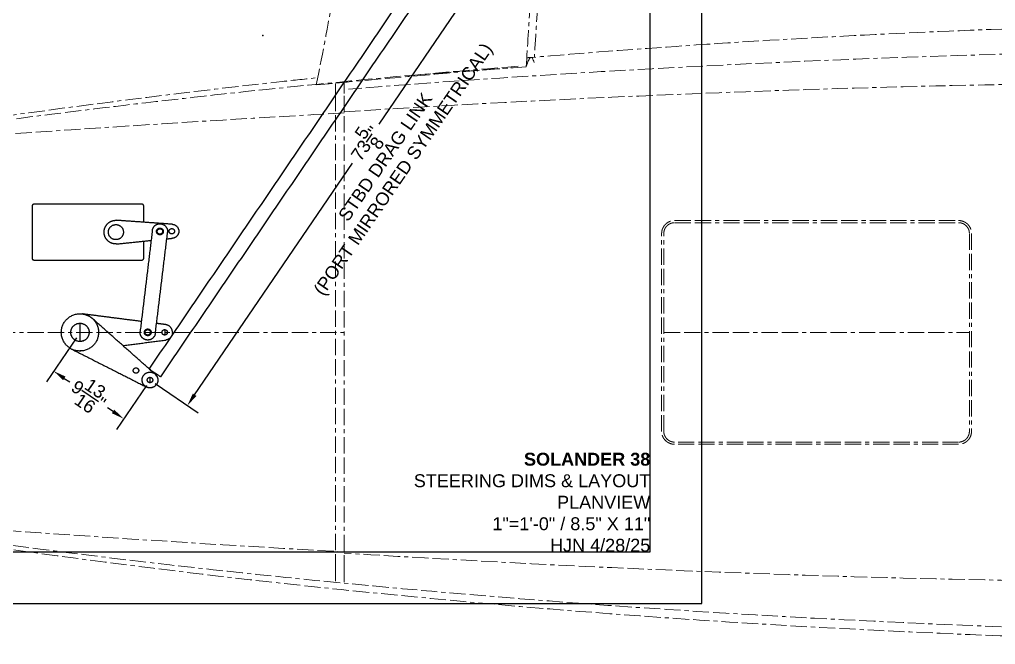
# Model space of a CAD drawing. Header units: inches. Extents: x 5516 to 5996, y -2263 to -2011.
# Drawn here: x 5574.9 to 5688.3, y -2263.4 to -2190.8 of the extents above; entities that cross this region are included whole.
import ezdxf

# ---------------------------------------------------------------- set-up
doc = ezdxf.new("R2010")
doc.units = ezdxf.units.IN
doc.header["$LTSCALE"] = 12
doc.header["$MEASUREMENT"] = 0
doc.linetypes.add('Border', pattern=[0.472441, 0.15748, -0.03937, 0.15748, -0.03937, 0.03937, -0.03937])
for name, color, linetype, true_color in [('Make2D$DEFPOINTS', 4, 'Continuous', 0x00ffff), ('Make2D$TEXT', 172, 'Continuous', 0x0000bf), ('Make2D$Visible$Curves', 18, 'Continuous', 0x000000)]:
    doc.layers.add(name, color=color, linetype=linetype, true_color=true_color)
doc.layers.add('Make2D$Visible$phantom lines', color=251, linetype='Border', lineweight=13, true_color=0x696969)
doc.styles.add('Inch Fractional 1_ scale', font='arial.ttf')
doc.dimstyles.new('Inch Fractional 1_ scale', dxfattribs={"dimscale": 12, "dimtxt": 0.125, "dimasz": 0.125, "dimexe": 0.125, "dimexo": 0.0625, "dimgap": 0.0625, "dimtad": 0, "dimtoh": 1, "dimdec": 4, "dimzin": 1, "dimdsep": 46, "dimlunit": 5, "dimtxsty": 'Inch Fractional 1_ scale', "dimcen": 0.25, "dimadec": 1, "dimazin": 1, "dimtfac": 1, "dimtdec": 4, "dimtix": 1, "dimtofl": 0, "dimtmove": 1, "dimatfit": 3, "dimfxl": 1, "dimtolj": 1, "dimtzin": 1, "dimarcsym": 0})

# ---------------------------------------------------------------- blocks, each defined once
blk = doc.blocks.new('*D5')
at = {"layer": 'Defpoints', "color": 0}
for p in [(5631.49, -2171.8), (5635.83, -2174.76), (5590.08, -2232.67)]:
    blk.add_point(p, dxfattribs=at)
at = {"layer": 'Make2D$TEXT', "color": 0, "lineweight": -2}
for p, q in [((5632.11, -2172.23), (5637.07, -2175.6)), ((5634.99, -2176), (5616.67, -2202.94)), ((5595.27, -2234.39), (5613.6, -2207.45)), ((5590.7, -2233.09), (5595.67, -2236.47))]:
    blk.add_line(p, q, dxfattribs=at)
at = {"layer": 'Make2D$TEXT', "color": 0}
for points in [[(5635.2, -2176.14), (5634.78, -2175.86), (5635.83, -2174.76)], [(5595.06, -2234.24), (5595.48, -2234.53), (5594.43, -2235.63)]]:
    blk.add_solid(points, dxfattribs=at)
at = {"layer": 'Make2D$TEXT', "color": 0, "insert": (5615.13, -2205.19), "char_height": 1.5, "attachment_point": 5, "rotation": 55.7726, "style": 'Inch Fractional 1_ scale'}
blk.add_mtext('\\A1;73{\\H1.000000x;\\S5/8;}"', dxfattribs=at)
blk = doc.blocks.new('*D6')
at = {"layer": 'Defpoints', "color": 0}
for p in [(5581.95, -2227.14), (5590.08, -2232.67), (5587.03, -2237.17)]:
    blk.add_point(p, dxfattribs=at)
at = {"layer": 'Make2D$TEXT', "color": 0, "lineweight": -2}
for p, q in [((5581.53, -2227.76), (5578.05, -2232.87)), ((5580.13, -2232.48), (5580.76, -2232.9)), ((5589.66, -2233.29), (5586.18, -2238.41)), ((5585.79, -2236.32), (5585.16, -2235.9))]:
    blk.add_line(p, q, dxfattribs=at)
at = {"layer": 'Make2D$TEXT', "color": 0}
for points in [[(5580.27, -2232.27), (5579.99, -2232.68), (5578.89, -2231.63)], [(5585.65, -2236.53), (5585.93, -2236.12), (5587.03, -2237.17)]]:
    blk.add_solid(points, dxfattribs=at)
at = {"layer": 'Make2D$TEXT', "color": 0, "insert": (5582.96, -2234.4), "char_height": 1.5, "attachment_point": 5, "rotation": 325.7773, "style": 'Inch Fractional 1_ scale'}
blk.add_mtext('\\A1;9{\\H1.000000x;\\S13/16;}"', dxfattribs=at)

msp = doc.modelspace()

# ---------------------------------------------------------------- linework, layer by layer
at = {"layer": 'Make2D$DEFPOINTS'}
for p, q in [((5581.94713, -2226.07415), (5581.94713, -2228.20013)), ((5591.79199, -2226.81459), (5591.79199, -2227.44451)), ((5590.08425, -2232.35687), (5590.08425, -2232.9868))]:
    msp.add_line(p, q, dxfattribs=at)
for points in [[(5552.20384, -2258.64776), (5654.20384, -2258.64776), (5654.20384, -2126.64776), (5552.20384, -2126.64776)], [(5558.20384, -2252.64776), (5648.20384, -2252.64776), (5648.20384, -2132.64776), (5558.20384, -2132.64776)]]:
    msp.add_lwpolyline(points, close=True, dxfattribs=at)
msp.add_point((5603.20384, -2192.64776), dxfattribs=at)
at = {"layer": 'Make2D$Visible$Curves'}
for points in [[(5589.99569, -2231.40213), (5609.96366, -2202.05029), (5629.93164, -2172.69846)], [(5631.2337, -2173.58425), (5611.26573, -2202.93609), (5591.29776, -2232.28792)], [(5576.3786, -2212.48349), (5576.3786, -2215.48153), (5576.3786, -2218.47956)], [(5589.12073, -2212.23349), (5582.87466, -2212.23349), (5576.6286, -2212.23349)], [(5589.37073, -2214.33448), (5589.37073, -2213.40899), (5589.37073, -2212.48349)], [(5592.67593, -2214.56999), (5589.44818, -2214.34), (5586.22042, -2214.11)], [(5590.35297, -2215.29661), (5589.6446, -2221.15948), (5588.93623, -2227.02236)], [(5586.26202, -2216.84945), (5588.23853, -2216.64813), (5590.21504, -2216.44682)], [(5589.37073, -2218.47956), (5589.37073, -2217.50513), (5589.37073, -2216.53071)], [(5590.71073, -2227.23676), (5591.4191, -2221.37388), (5592.12746, -2215.51101)], [(5592.0387, -2216.26107), (5592.36965, -2216.22736), (5592.70059, -2216.19365)], [(5576.6286, -2218.72956), (5582.87466, -2218.72956), (5589.12073, -2218.72956)], [(5589.07724, -2225.86616), (5585.65193, -2225.42409), (5582.22663, -2224.98201)], [(5590.68601, -2231.99601), (5587.10076, -2228.81495), (5583.51551, -2225.63389)], [(5591.90789, -2226.23149), (5591.38024, -2226.16339), (5590.8526, -2226.09529)], [(5586.93685, -2228.66919), (5589.42237, -2228.3484), (5591.90789, -2228.02762)], [(5580.96835, -2229.06865), (5585.27007, -2231.24853), (5589.5718, -2233.4284)]]:
    msp.add_open_spline(points, degree=2, dxfattribs=at)
for points, weights in [([(5576.6286, -2212.23349), (5576.3786, -2212.23349), (5576.3786, -2212.48349)], [1, 0.707106781187, 1]), ([(5589.37073, -2212.48349), (5589.37073, -2212.23349), (5589.12073, -2212.23349)], [1, 0.707106781187, 1]), ([(5585.2478, -2215.49481), (5585.23451, -2214.61991), (5586.10941, -2214.60663)], [1, 0.70710678113, 1]), ([(5590.84936, -2215.35659), (5590.89658, -2214.96573), (5591.28744, -2215.01295)], [1, 0.707106781109, 1]), ([(5590.92529, -2215.40859), (5590.92051, -2215.09367), (5591.23543, -2215.08889)], [1, 0.707106781167, 1]), ([(5591.245, -2215.71873), (5590.93007, -2215.72352), (5590.92529, -2215.40859)], [1, 0.707106781207, 1]), ([(5591.28744, -2215.01295), (5591.6783, -2215.06018), (5591.63107, -2215.45103)], [1, 0.707106781295, 1]), ([(5592.30308, -2215.38767), (5592.2983, -2215.07274), (5592.61323, -2215.06796)], [1, 0.707106781122, 1]), ([(5592.62279, -2215.69781), (5592.30787, -2215.70259), (5592.30308, -2215.38767)], [1, 0.70710678125, 1]), ([(5586.13598, -2216.35643), (5585.26108, -2216.36971), (5585.2478, -2215.49481)], [1, 0.707106781227, 1]), ([(5586.14357, -2216.85637), (5586.20295, -2216.85547), (5586.26202, -2216.84945)], [1, 0.999068767401, 1]), ([(5576.3786, -2218.47956), (5576.3786, -2218.72956), (5576.6286, -2218.72956)], [1, 0.707106781187, 1]), ([(5589.12073, -2218.72956), (5589.37073, -2218.72956), (5589.37073, -2218.47956)], [1, 0.707106781187, 1]), ([(5582.22216, -2224.98144), (5582.88677, -2225.06581), (5583.38761, -2225.51076)], [0.953411117565, 0.862172429154, 0.854297327272]), ([(5580.72917, -2228.92748), (5578.93882, -2227.70951), (5580.15679, -2225.91917)], [1, 0.707106781137, 1]), ([(5581.34922, -2228.01603), (5580.47033, -2227.41812), (5581.06824, -2226.53923)], [1, 0.707106781136, 1]), ([(5582.90037, -2226.65443), (5583.01246, -2226.87877), (5583.01246, -2227.12955)], [0.876069733209, 0.910976748492, 1]), ([(5589.43262, -2227.08233), (5589.47985, -2226.69147), (5589.87071, -2226.7387)], [1, 0.707106781118, 1]), ([(5589.87071, -2226.7387), (5590.26156, -2226.78592), (5590.21434, -2227.17678)], [1, 0.707106781225, 1]), ([(5592.6975, -2227.12955), (5592.6975, -2226.3334), (5591.90789, -2226.23149)], [1, 0.750999334215, 1]), ([(5581.35347, -2228.00975), (5580.88647, -2227.69354), (5580.88647, -2227.12955)], [0.861319612386, 0.819828965476, 1]), ([(5582.82603, -2227.73505), (5582.22811, -2228.61394), (5581.34922, -2228.01603)], [1, 0.707106781237, 1]), ([(5589.82348, -2227.44451), (5589.50852, -2227.44451), (5589.50852, -2227.12955)], [1, 0.707106781187, 1]), ([(5590.13844, -2227.12955), (5590.13844, -2227.44451), (5589.82348, -2227.44451)], [1, 0.707106781187, 1]), ([(5591.79199, -2227.44451), (5591.47703, -2227.44451), (5591.47703, -2227.12955)], [1, 0.707106781187, 1]), ([(5592.10695, -2227.12955), (5592.10695, -2227.44451), (5591.79199, -2227.44451)], [1, 0.707106781187, 1]), ([(5592.6975, -2227.12955), (5592.6975, -2227.92571), (5591.90789, -2228.02762)], [1, 0.750999334215, 1]), ([(5583.73747, -2228.3551), (5582.51951, -2230.14544), (5580.72917, -2228.92748)], [1, 0.707106781236, 1]), ([(5582.42715, -2228.07917), (5582.20176, -2228.19255), (5581.94947, -2228.19255)], [0.875687933232, 0.910487815332, 1]), ([(5582.22275, -2229.27759), (5582.08666, -2229.29491), (5581.94947, -2229.29491)], [0.953320485513, 0.974427510161, 1]), ([(5588.2803, -2231.82652), (5588.01989, -2231.64936), (5588.19705, -2231.38895)], [1, 0.707106781119, 1]), ([(5588.71787, -2231.74326), (5588.54071, -2232.00368), (5588.2803, -2231.82652)], [1, 0.707106781192, 1]), ([(5589.5696, -2233.42834), (5588.8131, -2232.91369), (5589.32774, -2232.15719)], [1, 0.707106781243, 1]), ([(5589.32774, -2232.15719), (5589.84239, -2231.40069), (5590.59889, -2231.91533)], [1, 0.707106781109, 1]), ([(5589.82383, -2232.49468), (5590.00099, -2232.23426), (5590.2614, -2232.41142)], [1, 0.707106781108, 1]), ([(5589.99569, -2231.40213), (5589.99569, -2231.40213), (5590.64672, -2231.84502)], [1, 0.707106781202, 1]), ([(5590.64672, -2231.84502), (5591.29776, -2232.28792), (5591.29776, -2232.28792)], [1, 0.707106781234, 1]), ([(5590.89186, -2232.26225), (5590.81411, -2232.10967), (5590.68601, -2231.99601)], [0.902455154098, 0.933430376609, 1]), ([(5590.49614, -2233.48016), (5590.08616, -2233.68905), (5589.67573, -2233.48107)], [0.886086044575, 0.839195293853, 1]), ([(5589.90709, -2232.93225), (5589.64667, -2232.75509), (5589.82383, -2232.49468)], [1, 0.70710678124, 1])]:
    msp.add_rational_spline(points, weights, degree=2, dxfattribs=at)
for points, weights, knots in [([(5586.14357, -2216.85637), (5585.55664, -2216.86528), (5585.14423, -2216.44756), (5584.73181, -2216.02984), (5584.74823, -2215.44307), (5584.76465, -2214.85629), (5585.19978, -2214.46229), (5585.6349, -2214.06828), (5586.22042, -2214.11)], [1, 0.919696713545, 1, 0.919696713545, 1, 0.919696713545, 1, 0.919696713545, 1], [0, 0, 0, 28.183706033, 28.183706033, 56.367412066, 56.367412066, 84.551118099, 84.551118099, 112.734824132, 112.734824132, 112.734824132]), ([(5586.10941, -2214.60663), (5586.98431, -2214.59334), (5586.99759, -2215.46824), (5587.01088, -2216.34314), (5586.13598, -2216.35643)], [1, 0.707106781195, 1, 0.707106781195, 1], [-69.821896725, -69.821896725, -69.821896725, -34.910948362, -34.910948362, 0, 0, 0]), ([(5590.35297, -2215.29661), (5590.46017, -2214.40936), (5591.34741, -2214.51656), (5592.23466, -2214.62376), (5592.12746, -2215.51101)], [1, 0.707106781193, 1, 0.707106781193, 1], [0, 0, 0, 35.657076618, 35.657076618, 71.314153235, 71.314153235, 71.314153235]), ([(5591.63107, -2215.45103), (5591.58385, -2215.84189), (5591.19299, -2215.79467), (5590.80213, -2215.74744), (5590.84936, -2215.35659)], [1, 0.707106781171, 1, 0.707106781171, 1], [-31.415926537, -31.415926537, -31.415926537, -15.707963269, -15.707963269, 0, 0, 0]), ([(5591.23543, -2215.08889), (5591.55036, -2215.0841), (5591.55514, -2215.39903), (5591.55992, -2215.71395), (5591.245, -2215.71873)], [1, 0.707106781186, 1, 0.707106781186, 1], [-25.132741229, -25.132741229, -25.132741229, -12.566370614, -12.566370614, 0, 0, 0]), ([(5592.61323, -2215.06796), (5592.92815, -2215.06318), (5592.93293, -2215.3781), (5592.93772, -2215.69303), (5592.62279, -2215.69781)], [1, 0.707106781187, 1, 0.707106781187, 1], [-25.132741229, -25.132741229, -25.132741229, -12.566370614, -12.566370614, 0, 0, 0]), ([(5592.67593, -2214.56999), (5593.42153, -2214.62311), (5593.43288, -2215.37051), (5593.44423, -2216.11791), (5592.70059, -2216.19365)], [1, 0.736957299033, 1, 0.736957299033, 1], [0, 0, 0, 30.728674958, 30.728674958, 61.457349917, 61.457349917, 61.457349917]), ([(5580.15679, -2225.91917), (5581.37476, -2224.12883), (5583.1651, -2225.3468), (5584.95544, -2226.56476), (5583.73747, -2228.3551)], [1, 0.707106781187, 1, 0.707106781187, 1], [-172.787595947, -172.787595947, -172.787595947, -86.393797974, -86.393797974, 0, 0, 0]), ([(5581.06824, -2226.53923), (5581.66615, -2225.66033), (5582.54504, -2226.25824), (5583.42394, -2226.85615), (5582.82603, -2227.73505)], [1, 0.707106781187, 1, 0.707106781187, 1], [0, 0, 0, 42.411500824, 42.411500824, 84.823001647, 84.823001647, 84.823001647]), ([(5590.71073, -2227.23676), (5590.60353, -2228.12401), (5589.71628, -2228.01681), (5588.82903, -2227.90961), (5588.93623, -2227.02236)], [1, 0.707106781193, 1, 0.707106781193, 1], [-71.314153235, -71.314153235, -71.314153235, -35.657076618, -35.657076618, 0, 0, 0]), ([(5590.21434, -2227.17678), (5590.16712, -2227.56764), (5589.77626, -2227.52042), (5589.3854, -2227.47319), (5589.43262, -2227.08233)], [1, 0.707106781202, 1, 0.707106781202, 1], [-31.415926535, -31.415926535, -31.415926535, -15.707963268, -15.707963268, 0, 0, 0]), ([(5589.50852, -2227.12955), (5589.50852, -2226.81459), (5589.82348, -2226.81459), (5590.13844, -2226.81459), (5590.13844, -2227.12955)], [1, 0.707106781187, 1, 0.707106781187, 1], [-25.132741229, -25.132741229, -25.132741229, -12.566370614, -12.566370614, 0, 0, 0]), ([(5591.47703, -2227.12955), (5591.47703, -2226.81459), (5591.79199, -2226.81459), (5592.10695, -2226.81459), (5592.10695, -2227.12955)], [1, 0.707106781187, 1, 0.707106781187, 1], [-25.132741229, -25.132741229, -25.132741229, -12.566370614, -12.566370614, 0, 0, 0]), ([(5588.19705, -2231.38895), (5588.3742, -2231.12853), (5588.63462, -2231.30569), (5588.89503, -2231.48285), (5588.71787, -2231.74326)], [1, 0.707106781217, 1, 0.707106781217, 1], [0, 0, 0, 12.566370613, 12.566370613, 25.132741227, 25.132741227, 25.132741227]), ([(5590.59889, -2231.91533), (5591.35539, -2232.42998), (5590.84075, -2233.18648), (5590.3261, -2233.94298), (5589.5696, -2233.42834)], [1, 0.707106781197, 1, 0.707106781197, 1], [36.50530664, 36.50530664, 36.50530664, 73.010613274, 73.010613274, 109.515919908, 109.515919908, 109.515919908]), ([(5590.2614, -2232.41142), (5590.52182, -2232.58858), (5590.34466, -2232.84899), (5590.1675, -2233.10941), (5589.90709, -2232.93225)], [1, 0.707106781199, 1, 0.707106781199, 1], [0, 0, 0, 12.566370614, 12.566370614, 25.132741229, 25.132741229, 25.132741229])]:
    msp.add_rational_spline(points, weights, degree=2, knots=knots, dxfattribs=at)
at = {"layer": 'Make2D$Visible$phantom lines'}
for points, knots in [([(5609.39607, -2075.89369), (5610.18546, -2079.72018), (5610.90186, -2083.56507), (5611.54387, -2087.42509), (5612.45239, -2092.88752), (5613.21196, -2098.38028), (5613.82053, -2103.89358), (5614.42911, -2109.40694), (5614.88669, -2114.94081), (5615.19186, -2120.48503), (5615.49702, -2126.02925), (5615.64976, -2131.58381), (5615.64974, -2137.13835), (5615.64972, -2142.6929), (5615.49693, -2148.24743), (5615.19173, -2153.79159), (5614.88652, -2159.33576), (5614.42891, -2164.86954), (5613.8203, -2170.38279), (5613.2117, -2175.89598), (5612.45212, -2181.3886), (5611.54359, -2186.85087), (5610.90184, -2190.7092), (5610.18568, -2194.5529), (5609.39644, -2198.37878)], [4.134784247, 4.134784247, 4.134784247, 4.134784247, 15.91167838, 15.91167838, 15.91167838, 32.577755104, 32.577755104, 32.577755104, 49.244097271, 49.244097271, 49.244097271, 65.910476974, 65.910476974, 65.910476974, 82.57685308, 82.57685308, 82.57685308, 99.24319214, 99.24319214, 99.24319214, 115.909261661, 115.909261661, 115.909261661, 127.681982738, 127.681982738, 127.681982738, 127.681982738]), ([(5634.74336, -2079.13), (5634.91519, -2081.81289), (5635.07521, -2084.49826), (5635.22327, -2087.18533), (5635.52679, -2092.69362), (5635.7802, -2098.21238), (5635.98319, -2103.73462), (5635.98393, -2103.75469), (5635.98466, -2103.77476), (5635.9854, -2103.79483), (5636.18836, -2109.32629), (5636.34088, -2114.86555), (5636.44275, -2120.40542), (5636.54526, -2125.9802), (5636.59656, -2131.56005), (5636.59658, -2137.13767), (5636.5966, -2142.71528), (5636.54535, -2148.29511), (5636.44289, -2153.86983), (5636.34106, -2159.40965), (5636.18859, -2164.94881), (5635.98567, -2170.48016), (5635.98493, -2170.50023), (5635.9842, -2170.5203), (5635.98346, -2170.54037), (5635.78052, -2176.06251), (5635.52715, -2181.58113), (5635.22368, -2187.08926), (5635.07565, -2189.77622), (5634.91565, -2192.46147), (5634.74384, -2195.14423)], [1.504094069, 1.504094069, 1.504094069, 1.504094069, 9.602572138, 9.602572138, 9.602572138, 26.205700963, 26.205700963, 26.205700963, 26.266031149, 26.266031149, 26.266031149, 42.896805142, 42.896805142, 42.896805142, 59.632410897, 59.632410897, 59.632410897, 76.36801937, 76.36801937, 76.36801937, 92.998771944, 92.998771944, 92.998771944, 93.059105507, 93.059105507, 93.059105507, 109.662216746, 109.662216746, 109.662216746, 117.760586855, 117.760586855, 117.760586855, 117.760586855]), ([(5714.14962, -2191.19188), (5713.14955, -2191.20912), (5712.14954, -2191.22754), (5711.14962, -2191.24715), (5704.595, -2191.37569), (5698.04441, -2191.55531), (5684.95492, -2192.01897), (5678.41763, -2192.30276), (5665.3556, -2192.97664), (5658.8373, -2193.36643), (5646.33385, -2194.21936), (5640.35123, -2194.67391), (5634.37373, -2195.17521)], [51966.534706845, 51966.534706845, 51966.534706845, 51966.534706845, 51969.537991323, 51969.537991323, 51969.537991323, 52469.451060736, 52469.451060736, 52968.817452177, 52968.817452177, 53467.642252219, 53467.642252219, 53926.73041047, 53926.73041047, 53926.73041047, 53926.73041047]), ([(5632.84757, -2196.20356), (5626.59812, -2196.70342), (5619.98274, -2197.28171), (5606.79835, -2198.54801), (5600.22954, -2199.23614), (5588.36522, -2200.57475), (5581.61123, -2201.38557), (5568.15902, -2203.14073), (5561.46695, -2204.08538), (5555.86846, -2204.92234)], [-2177.326672959, -2177.326672959, -2177.326672959, -2177.326672959, -1654.399349626, -1654.399349626, -1131.502915487, -1131.502915487, -648.472915215, -648.472915215, -165.678388648, -165.678388648, -165.678388648, -165.678388648]), ([(5553.54503, -2204.92306), (5554.66357, -2204.75109), (5555.78554, -2204.57817), (5561.98801, -2203.62849), (5568.51566, -2202.66089), (5584.28557, -2200.46352), (5595.16955, -2199.10613), (5606.80511, -2197.82586), (5608.18945, -2197.67623), (5609.57551, -2197.5291)], [3.00691411, 3.00691411, 3.00691411, 3.00691411, 6.504984821, 6.504984821, 23.799940099, 23.799940099, 55.313878376, 55.313878376, 59.562854398, 59.562854398, 59.562854398, 59.562854398]), ([(5611.64962, -2198.97085), (5611.64962, -2198.55237), (5611.64962, -2198.30362), (5611.64962, -2198.23505), (5611.64962, -2198.22204), (5611.64962, -2198.21555), (5611.64962, -2198.21555)], [0.114862292, 0.114862292, 0.114862292, 0.114862292, 6.696273633, 6.696273633, 6.696273633, 7.944316723, 7.944316723, 7.944316723, 7.944316723]), ([(5612.64962, -2198.87359), (5612.64962, -2198.45082), (5612.64962, -2198.19974), (5612.64962, -2198.13099), (5612.64962, -2198.11807), (5612.64962, -2198.11163), (5612.64962, -2198.11163)], [0.108623836, 0.108623836, 0.108623836, 0.108623836, 6.737436809, 6.737436809, 6.737436809, 7.982909985, 7.982909985, 7.982909985, 7.982909985]), ([(5612.64962, -2201.48194), (5629.1922, -2200.44999), (5645.8517, -2199.62609), (5662.41223, -2199.04817), (5672.52956, -2198.6951), (5682.65244, -2198.4322), (5692.77462, -2198.26751)], [1.004082641, 1.004082641, 1.004082641, 1.004082641, 50.827261733, 50.827261733, 50.827261733, 81.200563031, 81.200563031, 81.200563031, 81.200563031]), ([(5611.64962, -2254.81625), (5611.64962, -2250.40688), (5611.64962, -2245.97111), (5611.64962, -2241.52), (5611.64962, -2236.73594), (5611.64962, -2231.93778), (5611.64962, -2227.13714), (5611.64962, -2222.33649), (5611.64962, -2217.53833), (5611.64962, -2212.75428), (5611.64962, -2208.30313), (5611.64962, -2203.86732), (5611.64962, -2199.4579)], [0.176066242, 0.176066242, 0.176066242, 0.176066242, 13.578066257, 13.578066257, 13.578066257, 27.981665542, 27.981665542, 27.981665542, 42.38526547, 42.38526547, 42.38526547, 55.787326477, 55.787326477, 55.787326477, 55.787326477]), ([(5612.64962, -2254.91348), (5612.64962, -2250.48796), (5612.64962, -2246.03596), (5612.64962, -2241.56853), (5612.64962, -2236.76832), (5612.64962, -2231.95399), (5612.64962, -2227.13714), (5612.64962, -2222.32028), (5612.64962, -2217.50595), (5612.64962, -2212.70574), (5612.64962, -2208.23828), (5612.64962, -2203.78624), (5612.64962, -2199.36067)], [0.172973486, 0.172973486, 0.172973486, 0.172973486, 13.624081338, 13.624081338, 13.624081338, 28.076286865, 28.076286865, 28.076286865, 42.528493096, 42.528493096, 42.528493096, 55.979660536, 55.979660536, 55.979660536, 55.979660536]), ([(5547.50918, -2227.13714), (5558.43564, -2227.13714), (5569.41833, -2227.13714), (5580.44713, -2227.13714), (5581.44675, -2227.13714), (5582.44676, -2227.13714), (5583.44713, -2227.13714), (5593.15007, -2227.13714), (5602.88794, -2227.13714), (5612.65388, -2227.13714)], [-11281.641058413, -11281.641058413, -11281.641058413, -11281.641058413, -10424.955544714, -10424.955544714, -10424.955544714, -10345.810578396, -10345.810578396, -10345.810578396, -9592.679702709, -9592.679702709, -9592.679702709, -9592.679702709]), ([(5903.8571, -2251.22342), (5894.47864, -2252.78056), (5885.03456, -2254.14658), (5866.08858, -2256.54726), (5856.48105, -2257.58955), (5822.38635, -2260.75872), (5797.68284, -2262.08936), (5773.06714, -2262.76371), (5754.35282, -2263.27639), (5735.59867, -2263.40913), (5698.19064, -2262.84473), (5679.52041, -2262.15069), (5642.36334, -2259.88901), (5623.72467, -2258.31008), (5595.64225, -2255.22016), (5585.3526, -2253.94466), (5569.70579, -2251.78648), (5562.64806, -2250.74612), (5555.98173, -2249.72627), (5554.75551, -2249.53726), (5553.53699, -2249.34994)], [7.402635869, 7.402635869, 7.402635869, 7.402635869, 35.895305194, 35.895305194, 65.030055907, 65.030055907, 139.184135063, 139.184135063, 139.184135063, 195.944960854, 195.944960854, 252.597066579, 252.597066579, 308.927557531, 308.927557531, 339.030176537, 339.030176537, 357.328185564, 357.328185564, 361.062947744, 361.062947744, 361.062947744, 361.062947744]), ([(5906.18435, -2250.83295), (5898.87739, -2252.07271), (5891.54793, -2253.18593), (5865.95615, -2256.66194), (5847.67491, -2258.42214), (5810.94984, -2260.90228), (5792.54109, -2261.61816), (5764.94514, -2262.1891), (5755.74707, -2262.29752), (5737.34758, -2262.34487), (5728.15103, -2262.28413), (5700.5639, -2261.83978), (5682.1657, -2261.19346), (5645.53192, -2259.14933), (5627.29763, -2257.75169), (5600.19888, -2255.05311), (5591.2351, -2254.0562), (5573.41411, -2251.85536), (5564.60212, -2250.65761), (5555.86824, -2249.35197)], [2240.094554436, 2240.094554436, 2240.094554436, 2240.094554436, 2805.23149286, 2805.23149286, 4207.84723929, 4207.84723929, 5610.46298572, 5610.46298572, 6311.770858935, 6311.770858935, 7013.07873215, 7013.07873215, 8415.69447858, 8415.69447858, 9818.310225011, 9818.310225011, 10519.618098226, 10519.618098226, 11220.925971441, 11220.925971441, 11220.925971441, 11220.925971441]), ([(5692.77462, -2256.00677), (5682.65244, -2255.84208), (5672.52956, -2255.57917), (5662.41223, -2255.2261), (5645.8517, -2254.64818), (5629.1922, -2253.82428), (5612.64962, -2252.79233)], [0, 0, 0, 0, 30.3733013, 30.3733013, 30.3733013, 80.196480389, 80.196480389, 80.196480389, 80.196480389]), ([(5611.64962, -2256.05872), (5611.64962, -2256.05872), (5611.64962, -2256.0512), (5611.64962, -2256.03611), (5611.64962, -2255.96335), (5611.64962, -2255.71571), (5611.64962, -2255.30345)], [17.834017384, 17.834017384, 17.834017384, 17.834017384, 19.178265598, 19.178265598, 19.178265598, 25.663713776, 25.663713776, 25.663713776, 25.663713776]), ([(5612.64962, -2256.16265), (5612.64962, -2256.16265), (5612.64962, -2256.15516), (5612.64962, -2256.14016), (5612.64962, -2256.06717), (5612.64962, -2255.81721), (5612.64962, -2255.40072)], [17.964121151, 17.964121151, 17.964121151, 17.964121151, 19.306388601, 19.306388601, 19.306388601, 25.838616342, 25.838616342, 25.838616342, 25.838616342])]:
    msp.add_open_spline(points, degree=3, knots=knots, dxfattribs=at)
for points, weights in [([(5633.79223, -2196.25731), (5637.66699, -2137.13585), (5633.79131, -2078.0128)], [0.999960965982, 0.993912928991, 0.999961172544]), ([(5649.52462, -2215.63714), (5649.52462, -2214.13714), (5651.02462, -2214.13714)], [1, 0.707106781187, 1]), ([(5684.02462, -2214.13714), (5685.52462, -2214.13714), (5685.52462, -2215.63714)], [1, 0.707106781187, 1]), ([(5649.77462, -2215.63714), (5649.77462, -2214.38714), (5651.02462, -2214.38714)], [1, 0.707106781186, 1]), ([(5684.02462, -2214.38714), (5685.27462, -2214.38714), (5685.27462, -2215.63714)], [1, 0.707106781187, 1]), ([(5651.02462, -2240.13714), (5649.52462, -2240.13714), (5649.52462, -2238.63714)], [1, 0.707106781187, 1]), ([(5651.02462, -2239.88714), (5649.77462, -2239.88714), (5649.77462, -2238.63714)], [1, 0.707106781187, 1]), ([(5685.27462, -2238.63714), (5685.27462, -2239.88714), (5684.02462, -2239.88714)], [1, 0.707106781187, 1]), ([(5685.52462, -2238.63714), (5685.52462, -2240.13714), (5684.02462, -2240.13714)], [1, 0.707106781187, 1])]:
    msp.add_rational_spline(points, weights, degree=2, dxfattribs=at)
for points, degree in [([(5707.65068, -2194.41153), (5676.08904, -2194.8695), (5644.2761, -2196.40522), (5613.15344, -2198.85124)], 3), ([(5634.70268, -2195.78329), (5634.47474, -2194.83241), (5634.17102, -2195.00113), (5633.79223, -2196.25731)], 3), ([(5634.34885, -2195.1773), (5634.18732, -2195.19085), (5634.02579, -2195.20443), (5633.86426, -2195.21805)], 3), ([(5609.39644, -2198.37878), (5617.48501, -2197.60681), (5625.61277, -2196.90571), (5633.79223, -2196.25731)], 3), ([(5620.83591, -2197.22341), (5624.46551, -2196.94129), (5628.15315, -2196.66956), (5631.85853, -2196.4117)], 3), ([(5612.88201, -2197.96382), (5612.88787, -2198.03711), (5612.89373, -2198.1104)], 2), ([(5612.96652, -2198.04112), (5612.96254, -2198.06053), (5612.95856, -2198.07994), (5612.95458, -2198.09936)], 3), ([(5611.64962, -2199.4579), (5611.64962, -2199.21085), (5611.64962, -2199.01836), (5611.64962, -2198.97085)], 3), ([(5612.64962, -2199.36067), (5612.64962, -2199.11372), (5612.64962, -2198.92122), (5612.64962, -2198.87359)], 3), ([(5612.65379, -2201.62988), (5593.83232, -2202.68394), (5575.03354, -2203.93602), (5556.26786, -2205.32913)], 3), ([(5651.02462, -2214.13714), (5667.52462, -2214.13714), (5684.02462, -2214.13714)], 2), ([(5651.02462, -2214.38714), (5667.52462, -2214.38714), (5684.02462, -2214.38714)], 2), ([(5649.52462, -2238.63714), (5649.52462, -2227.13714), (5649.52462, -2215.63714)], 2), ([(5649.77462, -2238.63714), (5649.77462, -2227.13714), (5649.77462, -2215.63714)], 2), ([(5685.27462, -2215.63714), (5685.27462, -2227.13714), (5685.27462, -2238.63714)], 2), ([(5685.52462, -2215.63714), (5685.52462, -2227.13714), (5685.52462, -2238.63714)], 2), ([(5649.77462, -2227.13714), (5661.58544, -2227.13714), (5673.42429, -2227.13714), (5685.27924, -2227.13714)], 3), ([(5684.02462, -2239.88714), (5667.52462, -2239.88714), (5651.02462, -2239.88714)], 2), ([(5684.02462, -2240.13714), (5667.52462, -2240.13714), (5651.02462, -2240.13714)], 2), ([(5556.26865, -2248.94521), (5575.03268, -2250.33819), (5593.82981, -2251.59017), (5612.64962, -2252.64416)], 3), ([(5611.64962, -2255.30345), (5611.64962, -2255.25588), (5611.64962, -2255.06334), (5611.64962, -2254.81625)], 3), ([(5612.64962, -2255.40072), (5612.64962, -2255.35302), (5612.64962, -2255.16046), (5612.64962, -2254.91348)], 3)]:
    msp.add_open_spline(points, degree=degree, dxfattribs=at)

# ---------------------------------------------------------------- texts
at = {"layer": 'Make2D$TEXT', "insert": (5616.78422, -2206.31682), "char_height": 1.5, "width": 72.1630435, "attachment_point": 2, "rotation": 55.598763, "style": 'Inch Fractional 1_ scale'}
msp.add_mtext('{\\fArial;STBD DRAG LINK}\\P{\\fArial;(PORT MIRRORED SYMMETRICAL)}', dxfattribs=at)
at = {"layer": 'Make2D$TEXT', "insert": (5648.20384, -2252.64776), "char_height": 1.5, "width": 57.5543478, "attachment_point": 9, "style": 'Inch Fractional 1_ scale'}
msp.add_mtext('{\\fArial|b1;SOLANDER 38}\\P{\\fArial;STEERING DIMS & LAYOUT}\\P{\\fArial;PLANVIEW}\\P{\\fArial;1"=1\'-0" / 8.5" X 11"}\\P{\\fArial;HJN 4/28/25}\\P', dxfattribs=at)

# ---------------------------------------------------------------- dimensions: what is measured, and where the dimension line sits
at = {"layer": 'Make2D$TEXT'}
for base, p1, p2, angle, picture, middle in [((5635.83474, -2174.7579), (5590.08425, -2232.67183), (5631.49253, -2171.80391), 55.7726495, '*D5', (5615.13059, -2205.19186)), ((5587.02652, -2237.16731), (5581.94713, -2227.13714), (5590.08425, -2232.67183), 325.7772698, '*D6', (5582.95796, -2234.39996))]:
    dim = msp.add_linear_dim(base=base, p1=p1, p2=p2, angle=angle, text='<>"', dimstyle='Inch Fractional 1_ scale', override={"dimscale": 12, "dimtxt": 0.125, "dimasz": 0.125, "dimexe": 0.125, "dimgap": 0.0625, "dimtih": 0, "dimtoh": 0, "dimlfac": 1, "dimzin": 1, "dimlunit": 5, "dimtxsty": 'Inch Fractional 1_ scale', "dimsah": 0, "dimcen": 0.25, "dimadec": 1, "dimazin": 1, "dimtix": 0, "dimtmove": 0, "dimtzin": 1}, dxfattribs=at)
    dim.commit()
    dim.dimension.update_dxf_attribs({"geometry": picture, "text_midpoint": middle})

doc.saveas('drawing.dxf')
